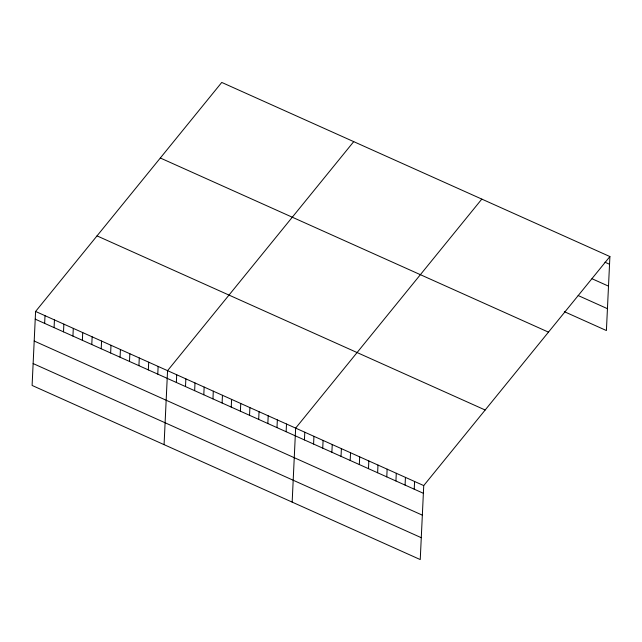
<?xml version="1.0" encoding="UTF-8"?>
<svg xmlns="http://www.w3.org/2000/svg" width="642" height="642" viewBox="0 0 642 642"><rect width="100%" height="100%" fill="white"/><g stroke="black" fill="none" stroke-linecap="round" stroke-linejoin="round"><path stroke-width="0.96" d="M35.591 311.45L32.1 385.441L420.245 559.567L423.736 485.585L609.9 256.559L221.755 82.433L35.591 311.45L423.736 485.585M44.651 323.383L45.012 315.679M54.08 327.613L54.442 319.909M63.502 331.842L63.871 324.138M72.931 336.071L73.292 328.367M82.361 340.3L82.722 332.596M91.782 344.529L92.151 336.825M101.211 348.758L101.572 341.054M110.641 352.988L111.002 345.284M120.062 357.217L120.423 349.513M129.491 361.446L129.853 353.742M138.913 365.675L139.282 357.971M148.342 369.904L148.703 362.2M157.772 374.134L158.133 366.43M164.071 444.641L167.562 370.659L353.726 141.633M176.341 382.463L176.71 374.759M185.498 386.564L185.859 378.868M194.646 390.673L195.007 382.969M203.795 394.774L204.156 387.078M212.943 398.883L213.305 391.179M222.092 402.983L222.453 395.287M231.24 407.092L231.602 399.388M240.389 411.193L240.75 403.497M249.537 415.302L249.898 407.598M258.686 419.403L259.047 411.707M267.834 423.511L268.204 415.807M276.983 427.612L277.352 419.916M286.131 431.721L286.501 424.017M292.158 502.108L295.649 428.126L481.813 199.1M304.436 439.931L304.798 432.226M313.585 444.031L313.946 436.335M322.733 448.14L323.095 440.436M331.882 452.241L332.243 444.545M341.03 456.342L341.392 448.646M350.179 460.45L350.54 452.746M359.327 464.551L359.689 456.855M368.476 468.66L368.837 460.956M377.624 472.761L377.994 465.065M386.773 476.87L387.142 469.166M395.921 480.97L396.291 473.274M405.078 485.079L405.439 477.375M414.226 489.18L414.588 481.484M609.9 256.559L606.409 330.55L564.326 311.667M604.965 262.209L609.539 264.263M592.036 278.748L608.504 286.139M578.169 295.537L607.444 308.674M160.315 158.004L548.469 332.139M97.022 235.879L485.167 410.005M35.23 319.154L423.375 493.289M34.195 341.03L422.34 515.157M33.135 363.565L421.28 537.699"/></g></svg>
